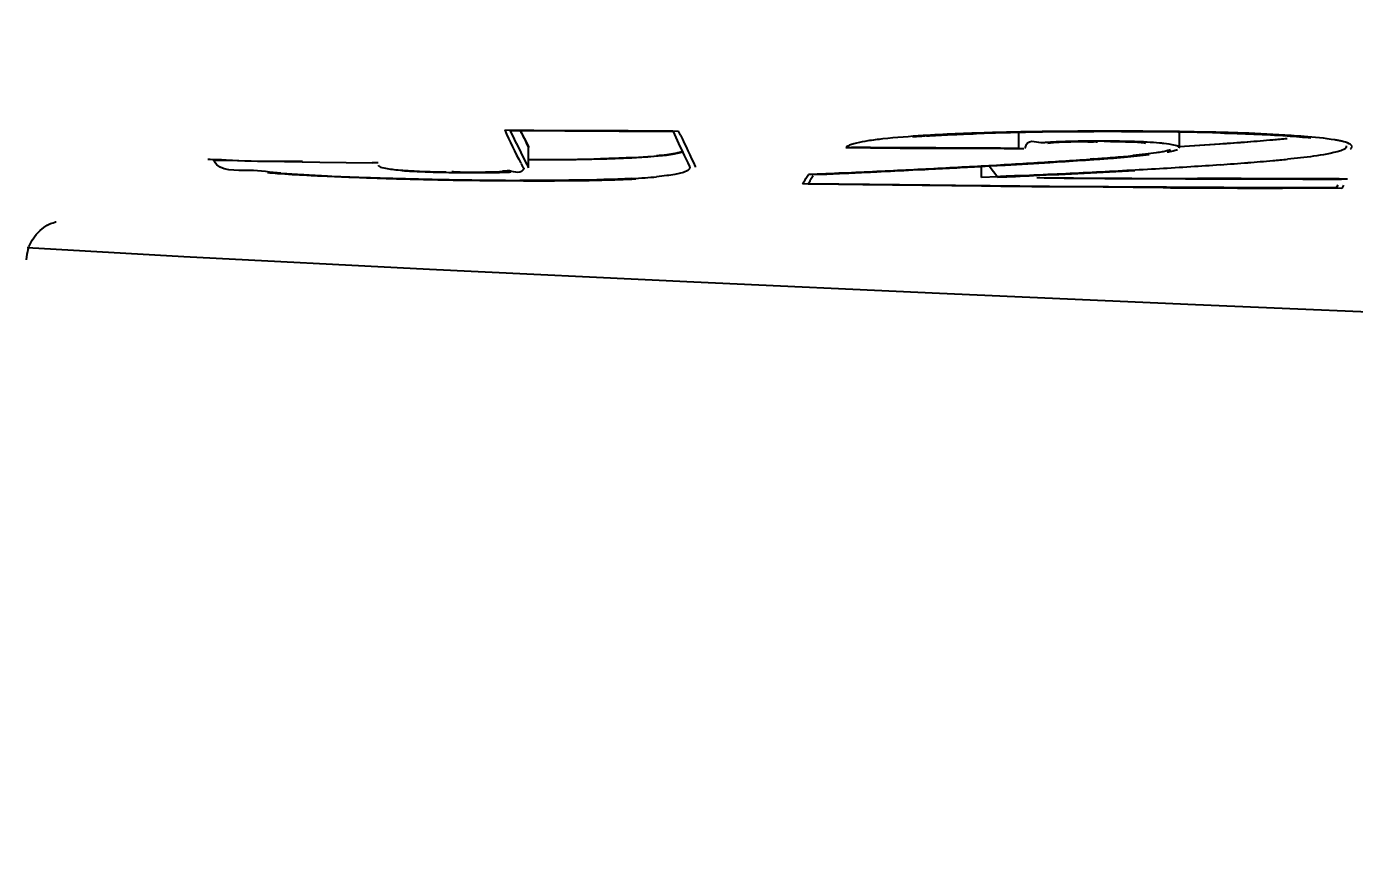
# Model space of a CAD drawing. Header units: millimetres. Extents: x 5828 to 6704, y 123 to 421.
# Drawn here: x 6413.187 to 6414.782, y 168.579 to 169.577 of the extents above; entities that cross this region are included whole.
import ezdxf
from ezdxf import colors
from ezdxf.entities.mleader import LeaderData, LeaderLine
from ezdxf.math import Vec2, Vec3

# ---------------------------------------------------------------- set-up
doc = ezdxf.new("R2010")
doc.units = ezdxf.units.MM
doc.layers.add('外形图', color=7, linetype='Continuous')
doc.styles.add('微软雅黑', font='msyh.ttc', dxfattribs={"height": 2.1})

msp = doc.modelspace()

# ---------------------------------------------------------------- linework, layer by layer
at = {"layer": '外形图', "linetype": 'Continuous'}
for p, q in [((6413.7678, 169.4526), (6413.8334, 169.4521)), ((6413.7703, 169.4472), (6413.7678, 169.4526)), ((6413.8334, 169.4521), (6413.8986, 169.4517)), ((6413.854, 169.4524), (6413.8772, 169.4524)), ((6413.8986, 169.4517), (6413.9632, 169.4514)), ((6413.9632, 169.4519), (6413.9699, 169.4518)), ((6413.9722, 169.4468), (6413.9699, 169.4518)), ((6414.3786, 169.431), (6414.3786, 169.4501)), ((6414.5715, 169.4319), (6414.5715, 169.4505)), ((6413.7752, 169.4367), (6413.7703, 169.4472)), ((6413.7894, 169.4333), (6413.7871, 169.4378)), ((6413.7874, 169.4378), (6413.7898, 169.4333)), ((6413.7896, 169.4327), (6413.7894, 169.4333)), ((6414.7719, 169.4329), (6414.7718, 169.4319)), ((6414.7787, 169.432), (6414.7789, 169.4335)), ((6413.411, 169.417), (6413.4266, 169.4167)), ((6413.7896, 169.4076), (6413.7896, 169.4327)), ((6413.9766, 169.4224), (6413.981, 169.4136)), ((6414.2003, 169.432), (6414.1776, 169.4322)), ((6414.2454, 169.4317), (6414.2003, 169.432)), ((6414.3566, 169.4311), (6414.3345, 169.4312)), ((6414.3786, 169.431), (6414.3566, 169.4311)), ((6414.4687, 169.4184), (6414.4642, 169.418)), ((6414.5713, 169.4314), (6414.5715, 169.4319)), ((6413.4266, 169.4167), (6413.4538, 169.4162)), ((6413.4538, 169.4162), (6413.4751, 169.4158)), ((6413.4751, 169.4158), (6413.4864, 169.4156)), ((6413.4864, 169.4156), (6413.4964, 169.4154)), ((6413.4955, 169.4156), (6413.5183, 169.4157)), ((6413.4964, 169.4154), (6413.5388, 169.4146)), ((6413.5388, 169.4146), (6413.6021, 169.4136)), ((6413.7806, 169.413), (6413.7809, 169.4125)), ((6413.7809, 169.4125), (6413.7821, 169.4101)), ((6413.7821, 169.4101), (6413.7831, 169.4083)), ((6413.7896, 169.4076), (6413.7894, 169.4083)), ((6413.981, 169.4136), (6413.9831, 169.4093)), ((6413.9831, 169.4093), (6413.9837, 169.4079)), ((6413.9904, 169.4085), (6413.9901, 169.4093)), ((6414.2515, 169.4051), (6414.2657, 169.4058)), ((6414.334, 169.4094), (6414.3429, 169.4099)), ((6414.334, 169.3961), (6414.334, 169.4094)), ((6414.3429, 169.4099), (6414.3624, 169.411)), ((6414.3429, 169.4099), (6414.3533, 169.3964)), ((6414.3624, 169.411), (6414.3759, 169.4118)), ((6414.3759, 169.4118), (6414.3894, 169.4126)), ((6414.416, 169.4142), (6414.4293, 169.4151)), ((6414.1255, 169.3882), (6414.1188, 169.3883)), ((6414.1253, 169.3985), (6414.1261, 169.3998)), ((6414.1991, 169.3876), (6414.1255, 169.3886)), ((6414.1323, 169.3881), (6414.1255, 169.3882)), ((6414.1913, 169.3873), (6414.1323, 169.3881)), ((6414.1325, 169.3996), (6414.1479, 169.4002)), ((6414.3338, 169.3856), (6414.1913, 169.3873)), ((6414.2719, 169.3867), (6414.1991, 169.3876)), ((6414.3339, 169.3861), (6414.2719, 169.3867)), ((6414.3441, 169.386), (6414.3339, 169.3861)), ((6414.3533, 169.397), (6414.334, 169.3961)), ((6414.4155, 169.3853), (6414.3441, 169.386)), ((6414.4862, 169.3847), (6414.4155, 169.3853)), ((6414.4332, 169.3953), (6414.4821, 169.395)), ((6414.4821, 169.395), (6414.5306, 169.3947)), ((6414.5306, 169.3947), (6414.5787, 169.3945)), ((6414.5787, 169.3945), (6414.6263, 169.3943)), ((6414.6263, 169.3943), (6414.7199, 169.3941)), ((6414.7199, 169.3941), (6414.7599, 169.3941)), ((6414.7599, 169.3941), (6414.7661, 169.3941)), ((6414.7619, 169.387), (6414.7606, 169.3847)), ((6414.7636, 169.3946), (6414.7733, 169.3946)), ((6414.7688, 169.3868), (6414.7673, 169.3843)), ((6414.4801, 169.3843), (6414.4082, 169.3849)), ((6414.552, 169.3838), (6414.4801, 169.3843)), ((6414.5561, 169.3843), (6414.4862, 169.3847)), ((6414.6249, 169.3839), (6414.5561, 169.3843)), ((6414.6928, 169.3836), (6414.6249, 169.3839)), ((6414.7599, 169.3835), (6414.6928, 169.3836)), ((6414.7665, 169.383), (6414.6952, 169.3832)), ((6414.7606, 169.3847), (6414.7599, 169.3836)), ((6414.7673, 169.3843), (6414.7665, 169.383)), ((6413.2213, 169.3426), (6413.2221, 169.3427)), ((6413.6708, 169.286), (6413.9883, 169.2706))]:
    msp.add_line(p, q, dxfattribs=at)
for points in [[(6413.1867, 169.2972), (6413.1874, 169.3041), (6413.1896, 169.3126), (6413.1933, 169.3206), (6413.1982, 169.3275), (6413.203, 169.3325), (6413.2074, 169.336), (6413.2116, 169.3387), (6413.2155, 169.3406), (6413.2185, 169.3417), (6413.2205, 169.3424), (6413.2213, 169.3426)], [(6413.1873, 169.3118), (6413.3755, 169.3012), (6413.6709, 169.2859)], [(6413.9883, 169.2706), (6414.2832, 169.257), (6414.5909, 169.2434), (6414.9125, 169.2299)]]:
    msp.add_lwpolyline(points, dxfattribs=at)
for centre, radius, start, end in [((6414.2944, 169.687), 0.5823, 203.6762, 208.0629), ((6414.5864, 169.8493), 0.899, 206.1903, 207.2393), ((6414.3377, 169.7289), 0.6226, 206.3593, 207.8832), ((6413.849, 173.0888), 3.6364, 269.3463, 270.078), ((6414.8286, 169.8356), 0.9468, 203.9432, 205.8746), ((6414.4511, 165.7875), 3.6633, 90.7938, 91.9277), ((6414.4783, 164.0532), 5.3979, 90.2527, 90.8277), ((6414.4852, 162.7559), 6.6952, 90.01676, 90.26283), ((6414.4866, 161.459), 7.9921, 89.80757, 90.02364), ((6414.4949, 163.5613), 5.8898, 89.27273, 89.82028), ((6414.5134, 165.0838), 4.3672, 88.9165, 89.261), ((6414.5305, 165.9845), 3.4663, 88.5072, 88.9176), ((6414.5472, 166.5836), 2.8675, 87.9941, 88.4625), ((6414.5906, 169.8266), 0.9038, 205.5558, 207.5683), ((6416.0933, 170.4252), 2.3358, 204.7624, 205.7821), ((6414.3556, 168.0333), 1.4153, 93.5504, 94.2411), ((6414.3728, 167.698), 1.7518, 93.4368, 93.5659), ((6414.4595, 168.6412), 0.7983, 91.7796, 92.338), ((6414.4676, 168.381), 1.0586, 91.3236, 91.7831), ((6414.4737, 168.118), 1.3217, 90.9392, 91.3262), ((6414.4794, 167.7456), 1.6942, 89.9383, 90.9223), ((6414.4581, 169.1924), 0.2466, 86.5182, 87.6256), ((6414.4783, 165.8375), 3.6017, 89.8301, 89.9545), ((6414.4801, 168.3409), 1.0989, 89.4565, 89.9421), ((6414.4802, 168.3346), 1.1051, 88.1866, 89.4671), ((6414.5252, 169.1927), 0.2457, 83.5902, 84.7761), ((6414.1294, 176.6897), 7.2698, 273.48643, 273.87432), ((6414.21, 175.4079), 5.9856, 273.46289, 273.92347), ((6414.3536, 173.31), 3.8827, 273.9277, 274.425), ((6414.3578, 173.3077), 3.8801, 273.8837, 274.3738), ((6414.4481, 172.091), 2.66, 274.4207, 275.0893), ((6414.4688, 171.8589), 2.427, 274.3681, 275.0826), ((6414.5485, 170.9596), 1.5242, 275.0958, 275.7463), ((6414.6148, 168.1207), 1.3288, 85.4039, 86.0794), ((6413.3692, 167.7416), 1.6763, 88.0363, 88.7995), ((6413.8, 172.8648), 3.4473, 269.8276, 270.9122), ((6413.7982, 173.8437), 4.4261, 269.8886, 270.1242), ((6413.8001, 173.0966), 3.6791, 270.1198, 270.5173), ((6413.8167, 171.6969), 2.2792, 270.959, 271.496), ((6413.8716, 170.2468), 0.828, 272.906, 274.0227), ((6413.8898, 169.9899), 0.5704, 274.0094, 275.4134), ((6414.1205, 163.6115), 5.8205, 89.27143, 89.50634), ((6414.0207, 175.7939), 6.3919, 273.66479, 274.01873), ((6414.0083, 175.8917), 6.4897, 273.73566, 274.02809), ((6414.2865, 171.9471), 2.5353, 274.1209, 274.3419), ((6414.2943, 171.8998), 2.4882, 274.0181, 274.4599), ((6414.3226, 171.4741), 2.0609, 274.3377, 274.7105), ((6414.3466, 171.2305), 1.8169, 274.4577, 275.0097), ((6414.3603, 171.0164), 1.6016, 274.7092, 275.1557), ((6414.3965, 170.6165), 1.2002, 275.1516, 275.7012), ((6414.5487, 170.9324), 1.5221, 275.0935, 275.7557), ((6413.5717, 170.5909), 1.1928, 265.4011, 265.9883), ((6413.4874, 171.3003), 1.8847, 269.9713, 270.2481), ((6413.6316, 171.4634), 2.0674, 266.0251, 267.0043), ((6413.6342, 171.4238), 2.0276, 265.9876, 266.4844), ((6413.628, 170.5582), 1.1445, 268.6958, 269.0525), ((6413.6972, 170.2923), 0.8899, 266.1853, 266.9239), ((6413.7099, 170.5312), 1.1291, 266.93, 268.2398), ((6413.7085, 170.5764), 1.1739, 267.4216, 268.6645), ((6413.7089, 170.4882), 1.0861, 268.2248, 269.0384), ((6413.7122, 170.7016), 1.2991, 268.6331, 269.0536), ((6413.7224, 169.8037), 0.4013, 266.4617, 267.2984), ((6413.7282, 169.9355), 0.5332, 267.3435, 269.1012), ((6413.7308, 170.0798), 0.6775, 269.0757, 270.5911), ((6413.7549, 170.0294), 0.6254, 270.3355, 270.8506), ((6413.7508, 169.6995), 0.2973, 272.2753, 273.4087), ((6413.3049, 188.4922), 19.11, 272.46298, 272.58739), ((6413.3404, 187.7063), 18.3234, 272.58738, 272.71434), ((6413.3982, 186.5829), 17.199, 272.69875, 272.84373), ((6413.3762, 186.9517), 17.5679, 272.71433, 272.84381), ((6413.4993, 184.5034), 15.1165, 272.83822, 273.12878), ((6413.523, 184.1112), 14.7241, 272.89137, 273.15718), ((6413.6345, 182.0121), 12.6216, 273.1332, 273.30032), ((6413.7621, 179.8071), 10.4128, 273.29771, 273.4942), ((6413.8101, 179.1088), 9.7135, 273.41915, 273.57672), ((6413.6379, 185.4792), 16.0987, 272.70017, 273.13387), ((6413.8999, 177.5519), 8.1534, 273.49379, 273.73614), ((6413.773, 182.7323), 13.3479, 272.79836, 273.15856), ((6413.9013, 180.3903), 11.0024, 273.16368, 273.36835), ((6413.9778, 179.0894), 9.6993, 273.36834, 273.58971), ((6414.1752, 175.9668), 6.5704, 273.57716, 273.88722), ((6414.3572, 173.2908), 3.8883, 273.8842, 274.3733), ((6414.4685, 171.8379), 2.4311, 274.3677, 275.0809), ((6413.664, 171.9072), 2.5119, 266.4817, 266.908), ((6413.6845, 172.4365), 3.0419, 266.9666, 267.3463), ((6413.6873, 172.338), 2.9433, 266.9063, 267.2917), ((6413.7632, 174.2113), 4.8184, 267.3884, 268.2059), ((6413.7237, 173.1289), 3.7351, 267.3074, 267.9666), ((6413.7579, 174.0599), 4.6667, 267.9529, 268.2371), ((6413.8223, 175.9092), 6.5174, 268.15427, 268.37571), ((6413.777, 174.6787), 5.2858, 268.237, 268.4999), ((6413.797, 175.0173), 5.6251, 268.3752, 268.6422), ((6413.7948, 175.3614), 5.9687, 268.49975, 268.74345), ((6413.7784, 174.2298), 4.8374, 268.6415, 268.964), ((6413.8111, 176.1002), 6.7077, 268.74331, 268.96993), ((6413.8298, 177.1), 7.7077, 268.96436, 269.19642), ((6413.7991, 175.404), 6.0118, 268.96972, 269.27729), ((6413.8123, 175.8499), 6.4575, 269.19632, 269.45926), ((6413.8024, 175.6609), 6.2687, 269.2767, 269.55942), ((6413.8028, 174.8396), 5.4471, 269.4591, 269.7547), ((6413.8032, 175.7582), 6.366, 269.55896, 269.82339), ((6413.801, 174.829), 5.4368, 269.8162, 270.1077), ((6413.8037, 173.4189), 4.0267, 270.1066, 270.4748), ((6413.8716, 170.2211), 0.8274, 272.9057, 274.0233), ((6413.8898, 169.9645), 0.5701, 274.01, 275.4148), ((6413.684, 184.4666), 15.085, 272.54296, 272.70658), ((6413.6528, 185.1589), 15.7774, 272.64241, 272.8042), ((6414.5483, 181.6157), 12.2207, 269.30644, 269.96538), ((6414.8122, 190.6042), 21.2096, 269.64453, 269.86884), ((6414.8379, 216.7912), 47.4082, 269.65445, 269.82752)]:
    msp.add_arc(centre, radius, start, end, dxfattribs=at)
for points in [[(6413.7611, 169.4531), (6413.7766, 169.453), (6413.792, 169.4528), (6413.8075, 169.4526)], [(6413.8772, 169.4524), (6413.9059, 169.4525), (6413.9345, 169.452), (6413.9632, 169.4519)], [(6414.3469, 169.4499), (6414.3205, 169.4492), (6414.2941, 169.4481), (6414.2678, 169.4466)], [(6414.4838, 169.4516), (6414.4381, 169.4516), (6414.3925, 169.4512), (6414.3469, 169.4499)], [(6414.6242, 169.4501), (6414.5774, 169.4513), (6414.5306, 169.4516), (6414.4838, 169.4516)], [(6414.6208, 169.4496), (6414.6474, 169.4489), (6414.6741, 169.4479), (6414.7008, 169.4461)], [(6414.7056, 169.4465), (6414.6863, 169.4478), (6414.667, 169.4487), (6414.6476, 169.4494)], [(6414.2638, 169.4463), (6414.2476, 169.4453), (6414.2315, 169.4441), (6414.2153, 169.4423)], [(6414.4136, 169.4374), (6414.4318, 169.4391), (6414.4501, 169.4395), (6414.4684, 169.4388)], [(6414.7584, 169.4411), (6414.7461, 169.4432), (6414.7336, 169.4443), (6414.7212, 169.4453)], [(6413.4267, 169.4169), (6413.4466, 169.4163), (6413.4665, 169.4156), (6413.4864, 169.4155)], [(6413.8334, 169.4177), (6413.8602, 169.418), (6413.887, 169.4185), (6413.9138, 169.4198)], [(6414.2422, 169.431), (6414.2263, 169.4311), (6414.2104, 169.4313), (6414.1945, 169.4315)], [(6414.3373, 169.4309), (6414.3056, 169.4312), (6414.2739, 169.4309), (6414.2422, 169.431)], [(6414.3345, 169.4312), (6414.3048, 169.4313), (6414.2751, 169.4315), (6414.2454, 169.4317)], [(6414.3848, 169.4305), (6414.369, 169.4305), (6414.3532, 169.4307), (6414.3373, 169.4309)], [(6413.9136, 169.3948), (6413.8689, 169.3925), (6413.8242, 169.3924), (6413.7794, 169.3925)], [(6413.8371, 169.3923), (6413.8643, 169.3926), (6413.8916, 169.393), (6413.9187, 169.3944)], [(6414.4082, 169.3849), (6414.3834, 169.3851), (6414.3586, 169.3854), (6414.3338, 169.3856)], [(6414.5409, 169.395), (6414.5875, 169.395), (6414.634, 169.3952), (6414.6806, 169.3949)]]:
    msp.add_open_spline(points, degree=3, dxfattribs=at)
for points, knots in [([(6414.2679, 169.4459), (6414.2775, 169.4465), (6414.2974, 169.4476), (6414.3174, 169.4484), (6414.3279, 169.4487)], [0, 0, 0, 0, 0.47796, 1, 1, 1, 1]), ([(6413.7896, 169.4333), (6413.7897, 169.4332), (6413.7898, 169.4329), (6413.7898, 169.4325), (6413.7897, 169.4323)], [0, 0, 0, 0, 0.515566, 1, 1, 1, 1]), ([(6414.1733, 169.4337), (6414.1728, 169.4334), (6414.1719, 169.4328), (6414.171, 169.4321), (6414.1707, 169.4318)], [0, 0, 0, 0, 0.546547, 1, 1, 1, 1]), ([(6414.1838, 169.4374), (6414.1817, 169.4369), (6414.1781, 169.4359), (6414.1746, 169.4345), (6414.1733, 169.4337)], [0, 0, 0, 0, 0.585937, 1, 1, 1, 1]), ([(6414.2153, 169.4423), (6414.2092, 169.4417), (6414.1987, 169.4403), (6414.1882, 169.4385), (6414.1838, 169.4374)], [0, 0, 0, 0, 0.577395, 1, 1, 1, 1]), ([(6414.4081, 169.4377), (6414.4011, 169.437), (6414.3909, 169.444), (6414.3855, 169.4315), (6414.3866, 169.4312)], [0, 0, 0, 0, 0.863512, 1, 1, 1, 1]), ([(6414.4136, 169.4381), (6414.4127, 169.4381), (6414.4108, 169.4379), (6414.409, 169.4378), (6414.4081, 169.4377)], [0, 0, 0, 0, 0.521068, 1, 1, 1, 1]), ([(6414.4269, 169.4389), (6414.4246, 169.4388), (6414.4201, 169.4386), (6414.4157, 169.4383), (6414.4136, 169.4381)], [0, 0, 0, 0, 0.526576, 1, 1, 1, 1]), ([(6414.4889, 169.4392), (6414.4929, 169.4392), (6414.5007, 169.4392), (6414.5085, 169.439), (6414.5123, 169.4389)], [0, 0, 0, 0, 0.512654, 1, 1, 1, 1]), ([(6414.5123, 169.4389), (6414.5162, 169.4388), (6414.5224, 169.4385), (6414.5287, 169.4381), (6414.5309, 169.4374)], [0, 0, 0, 0, 0.629642, 1, 1, 1, 1]), ([(6414.5476, 169.4374), (6414.5427, 169.4379), (6414.5319, 169.4386), (6414.5211, 169.439), (6414.5152, 169.4392)], [0, 0, 0, 0, 0.450454, 1, 1, 1, 1]), ([(6414.5714, 169.4319), (6414.5712, 169.4337), (6414.5625, 169.4353), (6414.5574, 169.4364), (6414.5527, 169.4369)], [0, 0, 0, 0, 0.274972, 1, 1, 1, 1]), ([(6414.7008, 169.4461), (6414.7058, 169.4457), (6414.7154, 169.445), (6414.7249, 169.4441), (6414.7295, 169.4437)], [0, 0, 0, 0, 0.525378, 1, 1, 1, 1]), ([(6414.7667, 169.4395), (6414.7654, 169.4398), (6414.7626, 169.4404), (6414.7598, 169.4409), (6414.7584, 169.4411)], [0, 0, 0, 0, 0.468748, 1, 1, 1, 1]), ([(6414.7789, 169.4335), (6414.7785, 169.4349), (6414.774, 169.4377), (6414.7697, 169.4388), (6414.7667, 169.4395)], [0, 0, 0, 0, 0.325588, 1, 1, 1, 1]), ([(6414.7718, 169.4339), (6414.7719, 169.4338), (6414.772, 169.4335), (6414.772, 169.4331), (6414.772, 169.4329)], [0, 0, 0, 0, 0.516997, 1, 1, 1, 1]), ([(6413.7897, 169.4323), (6413.7897, 169.4323), (6413.7897, 169.4321), (6413.7896, 169.432), (6413.7895, 169.4319)], [0, 0, 0, 0, 0.476633, 1, 1, 1, 1]), ([(6413.9136, 169.4198), (6413.9077, 169.4195), (6413.8952, 169.419), (6413.8828, 169.4186), (6413.8762, 169.4185)], [0, 0, 0, 0, 0.476152, 1, 1, 1, 1]), ([(6413.9138, 169.4198), (6413.9211, 169.4202), (6413.9415, 169.4217), (6413.9622, 169.4231), (6413.9748, 169.4269)], [0, 0, 0, 0, 0.355579, 1, 1, 1, 1]), ([(6413.9653, 169.4248), (6413.9621, 169.4242), (6413.9549, 169.4231), (6413.9477, 169.4224), (6413.9436, 169.422)], [0, 0, 0, 0, 0.441896, 1, 1, 1, 1]), ([(6413.9748, 169.427), (6413.9734, 169.4266), (6413.9702, 169.4258), (6413.967, 169.4251), (6413.9653, 169.4248)], [0, 0, 0, 0, 0.448507, 1, 1, 1, 1]), ([(6414.5053, 169.4206), (6414.5105, 169.421), (6414.5204, 169.4219), (6414.5303, 169.423), (6414.5351, 169.4236)], [0, 0, 0, 0, 0.520794, 1, 1, 1, 1]), ([(6414.5438, 169.4257), (6414.5395, 169.425), (6414.5301, 169.4238), (6414.5207, 169.4228), (6414.5157, 169.4223)], [0, 0, 0, 0, 0.466808, 1, 1, 1, 1]), ([(6414.5565, 169.428), (6414.5546, 169.4275), (6414.5504, 169.4267), (6414.5462, 169.426), (6414.5438, 169.4257)], [0, 0, 0, 0, 0.456112, 1, 1, 1, 1]), ([(6414.5607, 169.4291), (6414.5601, 169.4289), (6414.5587, 169.4285), (6414.5573, 169.4282), (6414.5565, 169.428)], [0, 0, 0, 0, 0.464682, 1, 1, 1, 1]), ([(6414.5569, 169.4267), (6414.5593, 169.4271), (6414.5634, 169.428), (6414.5675, 169.4291), (6414.5691, 169.4298)], [0, 0, 0, 0, 0.58657, 1, 1, 1, 1]), ([(6414.7718, 169.4319), (6414.7706, 169.4297), (6414.7447, 169.422), (6414.7228, 169.4202), (6414.7014, 169.418)], [0, 0, 0, 0, 0.103479, 1, 1, 1, 1]), ([(6414.7769, 169.4303), (6414.7773, 169.4305), (6414.778, 169.431), (6414.7785, 169.4316), (6414.7787, 169.432)], [0, 0, 0, 0, 0.565441, 1, 1, 1, 1]), ([(6413.4923, 169.4012), (6413.4796, 169.4021), (6413.4552, 169.4069), (6413.4189, 169.4026), (6413.4119, 169.4153)], [0, 0, 0, 0, 0.466376, 1, 1, 1, 1]), ([(6413.6089, 169.411), (6413.6092, 169.4092), (6413.6183, 169.407), (6413.6245, 169.406), (6413.6301, 169.4054)], [0, 0, 0, 0, 0.237225, 1, 1, 1, 1]), ([(6413.6301, 169.4054), (6413.6338, 169.4051), (6413.6424, 169.4044), (6413.6509, 169.4039), (6413.6557, 169.4037)], [0, 0, 0, 0, 0.440009, 1, 1, 1, 1]), ([(6413.6907, 169.4023), (6413.699, 169.4021), (6413.7155, 169.4019), (6413.732, 169.4019), (6413.7402, 169.402)], [0, 0, 0, 0, 0.505741, 1, 1, 1, 1]), ([(6413.7635, 169.4031), (6413.7596, 169.4029), (6413.7511, 169.4025), (6413.7425, 169.4024), (6413.7378, 169.4023)], [0, 0, 0, 0, 0.450448, 1, 1, 1, 1]), ([(6413.7402, 169.402), (6413.7442, 169.402), (6413.7517, 169.4021), (6413.7591, 169.4023), (6413.7626, 169.4025)], [0, 0, 0, 0, 0.53304, 1, 1, 1, 1]), ([(6413.7839, 169.4074), (6413.7845, 169.4069), (6413.7791, 169.3981), (6413.7706, 169.4042), (6413.7642, 169.4041)], [0, 0, 0, 0, 0.100855, 1, 1, 1, 1]), ([(6413.7829, 169.4084), (6413.783, 169.4082), (6413.7834, 169.4078), (6413.7837, 169.4076), (6413.7839, 169.4074)], [0, 0, 0, 0, 0.447501, 1, 1, 1, 1]), ([(6413.9835, 169.4079), (6413.9835, 169.406), (6413.9762, 169.4014), (6413.9701, 169.4006), (6413.9653, 169.3997)], [0, 0, 0, 0, 0.284694, 1, 1, 1, 1]), ([(6414.1479, 169.4002), (6414.153, 169.4005), (6414.1631, 169.4009), (6414.1733, 169.4014), (6414.1783, 169.4016)], [0, 0, 0, 0, 0.500326, 1, 1, 1, 1]), ([(6414.1783, 169.4016), (6414.1833, 169.4018), (6414.1932, 169.4023), (6414.2031, 169.4027), (6414.208, 169.403)], [0, 0, 0, 0, 0.500358, 1, 1, 1, 1]), ([(6413.9653, 169.3997), (6413.9621, 169.3992), (6413.9549, 169.3981), (6413.9477, 169.3973), (6413.9436, 169.3969)], [0, 0, 0, 0, 0.441897, 1, 1, 1, 1]), ([(6414.1188, 169.3883), (6414.1199, 169.39), (6414.122, 169.3934), (6414.1242, 169.3968), (6414.1253, 169.3985)], [0, 0, 0, 0, 0.495166, 1, 1, 1, 1]), ([(6414.1255, 169.3886), (6414.1265, 169.3902), (6414.1286, 169.3935), (6414.1307, 169.3967), (6414.1317, 169.3984)], [0, 0, 0, 0, 0.494836, 1, 1, 1, 1]), ([(6414.3802, 169.3982), (6414.3757, 169.398), (6414.3667, 169.3976), (6414.3578, 169.3972), (6414.3533, 169.397)], [0, 0, 0, 0, 0.499574, 1, 1, 1, 1])]:
    msp.add_open_spline(points, degree=3, knots=knots, dxfattribs=at)

# ---------------------------------------------------------------- leaders
at = {"layer": '外形图'}
ml = msp.add_multileader_mtext('Standard', dxfattribs=at)
ml.set_content('2×M12{\\A1;\\C256; depth20}', style='微软雅黑')
ml.set_leader_properties()
ml.build(insert=Vec2(0, 0))
ml.multileader.update_dxf_attribs({"text_left_attachment_type": 5, "text_right_attachment_type": 5, "dogleg_length": 0.15, "arrow_head_size": 1.7})
ctx = ml.context
ctx.base_point, ctx.char_height, ctx.arrow_head_size, ctx.landing_gap_size, ctx.plane_origin = Vec3(6390.415, 161.3493), 2.1, 1.7, 0.3, Vec3(6419.3232, 171.7979)
ctx.left_attachment, ctx.right_attachment, ctx.text_align_type = 5, 5, 2
notes = []
notes.append((ctx, [(0, (1, 1, 0), (6412.4876, 161.3493), (-1, 0), 0.15, [(0, [(6419.3232, 171.7979)], 0, [])])]))
ctx.mtext.insert, ctx.mtext.alignment, ctx.mtext.flow_direction = Vec3(6412.0376, 164.2587), 3, 5
for ctx, leaders in notes:
    for number, flags, end, landing, length, lines in leaders:
        leader = LeaderData()
        leader.index, (leader.has_last_leader_line, leader.has_dogleg_vector, leader.attachment_direction) = number, flags
        leader.last_leader_point, leader.dogleg_vector, leader.dogleg_length = Vec3(end), Vec3(landing), length
        for number, points, colour, breaks in lines:
            line = LeaderLine()
            line.index, line.vertices, line.color, line.breaks = number, Vec3.list(points), colors.encode_raw_color(colour), breaks
            leader.lines.append(line)
        ctx.leaders.append(leader)

doc.saveas('drawing.dxf')
